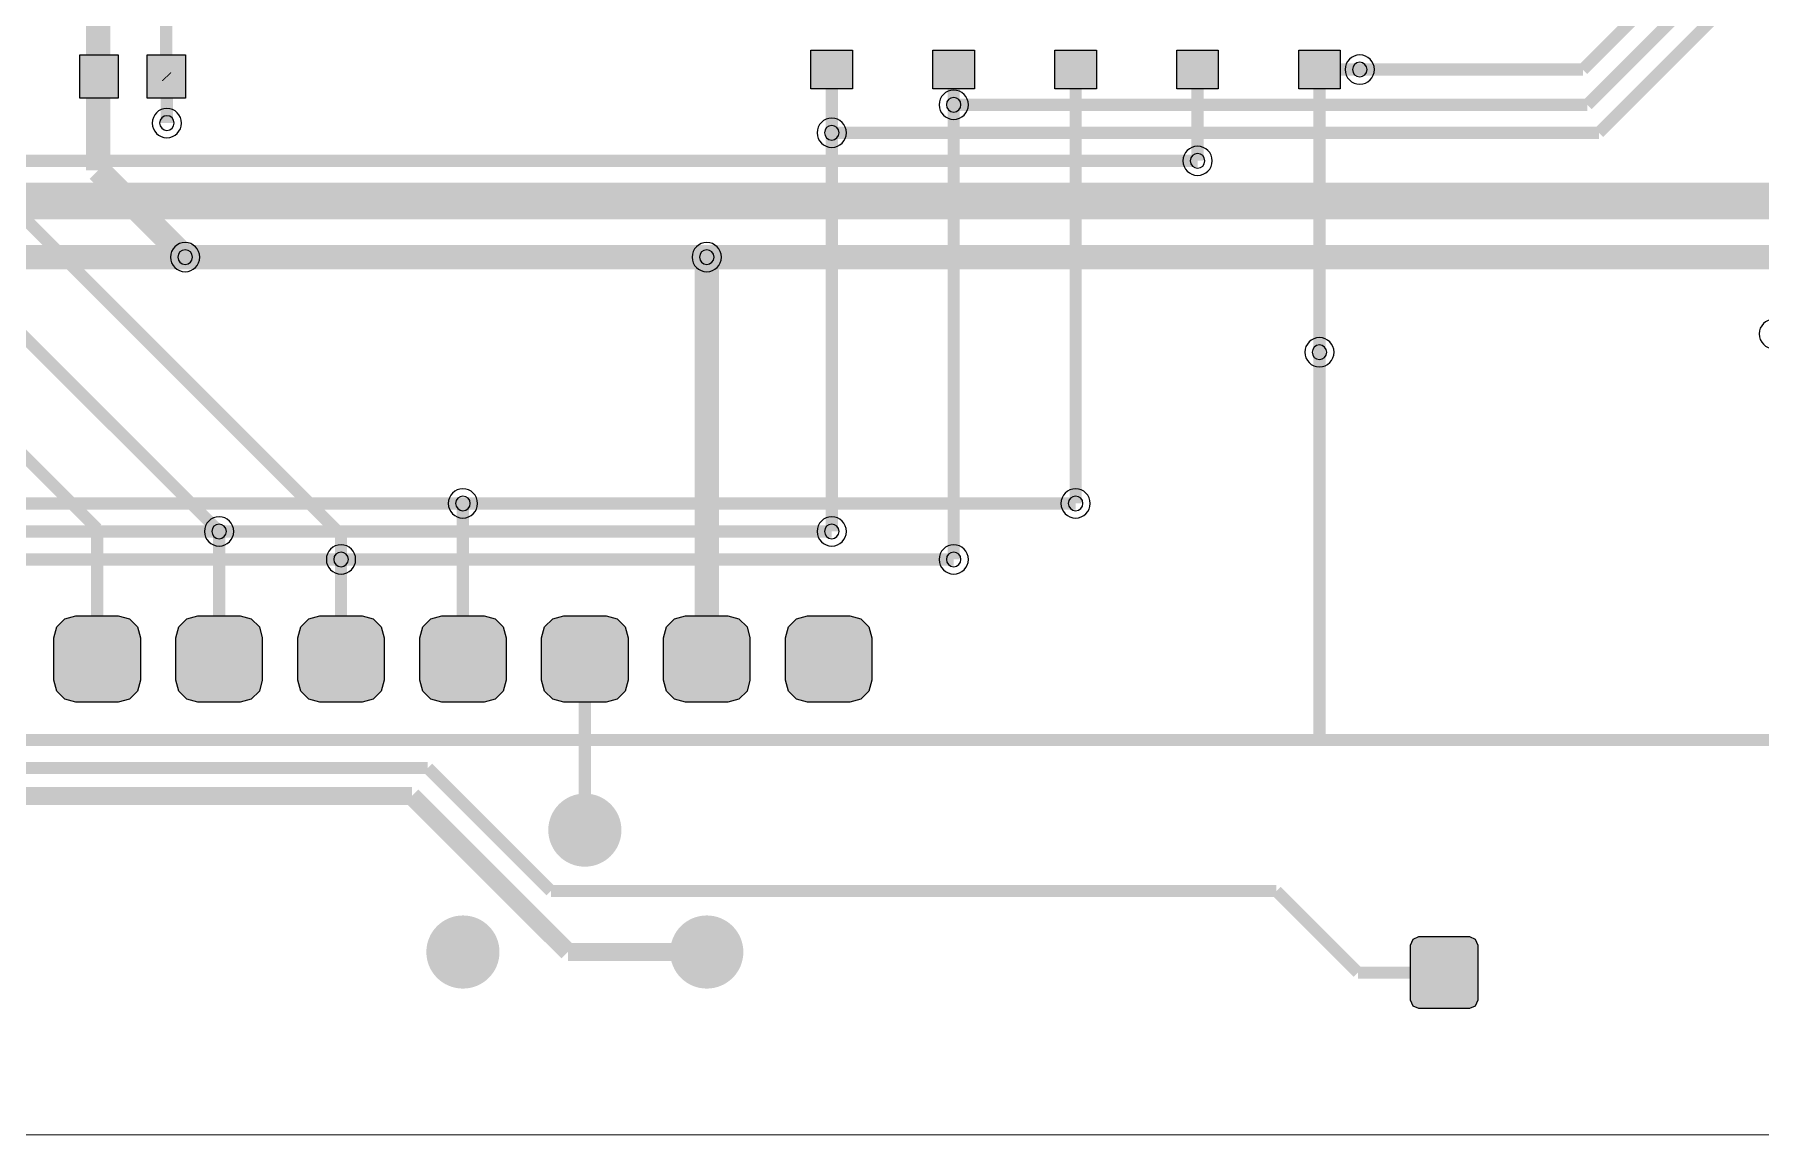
# Model space of a CAD drawing. Header units: millimetres. Extents: x -2 to 166, y 0 to 101.
# Drawn here: x 92.75 to 128.7, y -0.01 to 22.93 of the extents above; entities that cross this region are included whole.
import ezdxf

# ---------------------------------------------------------------- set-up
doc = ezdxf.new("R2010")
doc.units = ezdxf.units.MM
doc.header["$MEASUREMENT"] = 0
for name, color, linetype, true_color in [('Board-Outline-Layer', 7, 'Continuous', 0xff00ff), ('Bottom-Layer', 7, 'Continuous', 0x0000ff), ('Hole-Layer', 7, 'Continuous', 0x222222), ('Multi-Layer', 7, 'Continuous', 0xc0c0c0), ('Top-Layer', 7, 'Continuous', 0xff0000)]:
    doc.layers.add(name, color=color, linetype=linetype, true_color=true_color)

msp = doc.modelspace()

# ---------------------------------------------------------------- hatches: boundary and pattern name
at = {"layer": 'Bottom-Layer'}
for points in [[(93.691, 21.603), (93.691, 22.503), (94.491, 22.503), (94.491, 21.603)], [(95.091, 21.603), (95.091, 22.503), (95.891, 22.503), (95.891, 21.603)], [(108.923, 22.6), (109.788, 22.6), (109.788, 21.794), (108.923, 21.794)], [(111.464, 22.6), (112.328, 22.6), (112.328, 21.794), (111.464, 21.794)], [(114.004, 22.6), (114.868, 22.6), (114.868, 21.794), (114.004, 21.794)], [(116.544, 22.6), (117.408, 22.6), (117.408, 21.794), (116.544, 21.794)], [(119.084, 22.6), (119.948, 22.6), (119.948, 21.794), (119.084, 21.794)], [(94.952, 10.357), (94.952, 9.475), (94.891, 9.246), (94.723, 9.078), (94.493, 9.016), (93.611, 9.016), (93.382, 9.078), (93.214, 9.246), (93.152, 9.475), (93.152, 10.357), (93.214, 10.587), (93.382, 10.755), (93.611, 10.816), (94.493, 10.816), (94.723, 10.755), (94.891, 10.587)], [(97.492, 10.357), (97.492, 9.475), (97.431, 9.246), (97.263, 9.078), (97.033, 9.016), (96.151, 9.016), (95.922, 9.078), (95.754, 9.246), (95.692, 9.475), (95.692, 10.357), (95.754, 10.587), (95.922, 10.755), (96.151, 10.816), (97.033, 10.816), (97.263, 10.755), (97.431, 10.587)], [(100.032, 10.357), (100.032, 9.475), (99.971, 9.246), (99.803, 9.078), (99.573, 9.016), (98.691, 9.016), (98.462, 9.078), (98.294, 9.246), (98.232, 9.475), (98.232, 10.357), (98.294, 10.587), (98.462, 10.755), (98.691, 10.816), (99.573, 10.816), (99.803, 10.755), (99.971, 10.587)], [(102.572, 10.357), (102.572, 9.475), (102.511, 9.246), (102.343, 9.078), (102.113, 9.016), (101.231, 9.016), (101.002, 9.078), (100.834, 9.246), (100.772, 9.475), (100.772, 10.357), (100.834, 10.587), (101.002, 10.755), (101.231, 10.816), (102.113, 10.816), (102.343, 10.755), (102.511, 10.587)], [(105.112, 10.357), (105.112, 9.475), (105.051, 9.246), (104.883, 9.078), (104.653, 9.016), (103.771, 9.016), (103.542, 9.078), (103.374, 9.246), (103.312, 9.475), (103.312, 10.357), (103.374, 10.587), (103.542, 10.755), (103.771, 10.816), (104.653, 10.816), (104.883, 10.755), (105.051, 10.587)], [(107.652, 10.357), (107.652, 9.475), (107.591, 9.246), (107.423, 9.078), (107.193, 9.016), (106.311, 9.016), (106.082, 9.078), (105.914, 9.246), (105.852, 9.475), (105.852, 10.357), (105.914, 10.587), (106.082, 10.755), (106.311, 10.816), (107.193, 10.816), (107.423, 10.755), (107.591, 10.587)], [(110.192, 10.357), (110.192, 9.475), (110.131, 9.246), (109.963, 9.078), (109.733, 9.016), (108.851, 9.016), (108.622, 9.078), (108.454, 9.246), (108.392, 9.475), (108.392, 10.357), (108.454, 10.587), (108.622, 10.755), (108.851, 10.816), (109.733, 10.816), (109.963, 10.755), (110.131, 10.587)], [(103.45, 6.35, 1), (104.974, 6.35, 1)], [(103.45, 6.35, 1), (104.974, 6.35, 1)], [(100.91, 3.81, 1), (102.434, 3.81, 1)], [(100.91, 3.81, 1), (102.434, 3.81, 1)], [(105.99, 3.81, 1), (107.514, 3.81, 1)], [(105.99, 3.81, 1), (107.514, 3.81, 1)]]:
    msp.add_hatch(color=256, dxfattribs=at).paths.add_polyline_path(points)
at = {"layer": 'Hole-Layer'}
for points in [[(93.452, 9.916, 1), (94.652, 9.916, 1)], [(93.452, 9.916, 1), (94.652, 9.916, 1)], [(95.992, 9.916, 1), (97.192, 9.916, 1)], [(95.992, 9.916, 1), (97.192, 9.916, 1)], [(98.532, 9.916, 1), (99.732, 9.916, 1)], [(98.532, 9.916, 1), (99.732, 9.916, 1)], [(101.072, 9.916, 1), (102.272, 9.916, 1)], [(101.072, 9.916, 1), (102.272, 9.916, 1)], [(103.612, 9.916, 1), (104.812, 9.916, 1)], [(103.612, 9.916, 1), (104.812, 9.916, 1)], [(106.152, 9.916, 1), (107.352, 9.916, 1)], [(106.152, 9.916, 1), (107.352, 9.916, 1)], [(108.692, 9.916, 1), (109.892, 9.916, 1)], [(108.692, 9.916, 1), (109.892, 9.916, 1)], [(103.831, 6.35, 1), (104.593, 6.35, 1)], [(103.831, 6.35, 1), (104.593, 6.35, 1)], [(101.291, 3.81, 1), (102.053, 3.81, 1)], [(101.291, 3.81, 1), (102.053, 3.81, 1)], [(106.371, 3.81, 1), (107.133, 3.81, 1)], [(106.371, 3.81, 1), (107.133, 3.81, 1)]]:
    msp.add_hatch(color=256, dxfattribs=at).paths.add_polyline_path(points)
at = {"layer": 'Multi-Layer'}
for points in [[(94.952, 10.357), (94.952, 9.475), (94.891, 9.246), (94.723, 9.078), (94.493, 9.016), (93.611, 9.016), (93.382, 9.078), (93.214, 9.246), (93.152, 9.475), (93.152, 10.357), (93.214, 10.587), (93.382, 10.755), (93.611, 10.816), (94.493, 10.816), (94.723, 10.755), (94.891, 10.587)], [(94.952, 10.357), (94.952, 9.475), (94.891, 9.246), (94.723, 9.078), (94.493, 9.016), (93.611, 9.016), (93.382, 9.078), (93.214, 9.246), (93.152, 9.475), (93.152, 10.357), (93.214, 10.587), (93.382, 10.755), (93.611, 10.816), (94.493, 10.816), (94.723, 10.755), (94.891, 10.587)], [(94.952, 10.357), (94.952, 9.475), (94.891, 9.246), (94.723, 9.078), (94.493, 9.016), (93.611, 9.016), (93.382, 9.078), (93.214, 9.246), (93.152, 9.475), (93.152, 10.357), (93.214, 10.587), (93.382, 10.755), (93.611, 10.816), (94.493, 10.816), (94.723, 10.755), (94.891, 10.587)], [(97.492, 10.357), (97.492, 9.475), (97.431, 9.246), (97.263, 9.078), (97.033, 9.016), (96.151, 9.016), (95.922, 9.078), (95.754, 9.246), (95.692, 9.475), (95.692, 10.357), (95.754, 10.587), (95.922, 10.755), (96.151, 10.816), (97.033, 10.816), (97.263, 10.755), (97.431, 10.587)], [(97.492, 10.357), (97.492, 9.475), (97.431, 9.246), (97.263, 9.078), (97.033, 9.016), (96.151, 9.016), (95.922, 9.078), (95.754, 9.246), (95.692, 9.475), (95.692, 10.357), (95.754, 10.587), (95.922, 10.755), (96.151, 10.816), (97.033, 10.816), (97.263, 10.755), (97.431, 10.587)], [(97.492, 10.357), (97.492, 9.475), (97.431, 9.246), (97.263, 9.078), (97.033, 9.016), (96.151, 9.016), (95.922, 9.078), (95.754, 9.246), (95.692, 9.475), (95.692, 10.357), (95.754, 10.587), (95.922, 10.755), (96.151, 10.816), (97.033, 10.816), (97.263, 10.755), (97.431, 10.587)], [(100.032, 10.357), (100.032, 9.475), (99.971, 9.246), (99.803, 9.078), (99.573, 9.016), (98.691, 9.016), (98.462, 9.078), (98.294, 9.246), (98.232, 9.475), (98.232, 10.357), (98.294, 10.587), (98.462, 10.755), (98.691, 10.816), (99.573, 10.816), (99.803, 10.755), (99.971, 10.587)], [(100.032, 10.357), (100.032, 9.475), (99.971, 9.246), (99.803, 9.078), (99.573, 9.016), (98.691, 9.016), (98.462, 9.078), (98.294, 9.246), (98.232, 9.475), (98.232, 10.357), (98.294, 10.587), (98.462, 10.755), (98.691, 10.816), (99.573, 10.816), (99.803, 10.755), (99.971, 10.587)], [(100.032, 10.357), (100.032, 9.475), (99.971, 9.246), (99.803, 9.078), (99.573, 9.016), (98.691, 9.016), (98.462, 9.078), (98.294, 9.246), (98.232, 9.475), (98.232, 10.357), (98.294, 10.587), (98.462, 10.755), (98.691, 10.816), (99.573, 10.816), (99.803, 10.755), (99.971, 10.587)], [(102.572, 10.357), (102.572, 9.475), (102.511, 9.246), (102.343, 9.078), (102.113, 9.016), (101.231, 9.016), (101.002, 9.078), (100.834, 9.246), (100.772, 9.475), (100.772, 10.357), (100.834, 10.587), (101.002, 10.755), (101.231, 10.816), (102.113, 10.816), (102.343, 10.755), (102.511, 10.587)], [(102.572, 10.357), (102.572, 9.475), (102.511, 9.246), (102.343, 9.078), (102.113, 9.016), (101.231, 9.016), (101.002, 9.078), (100.834, 9.246), (100.772, 9.475), (100.772, 10.357), (100.834, 10.587), (101.002, 10.755), (101.231, 10.816), (102.113, 10.816), (102.343, 10.755), (102.511, 10.587)], [(102.572, 10.357), (102.572, 9.475), (102.511, 9.246), (102.343, 9.078), (102.113, 9.016), (101.231, 9.016), (101.002, 9.078), (100.834, 9.246), (100.772, 9.475), (100.772, 10.357), (100.834, 10.587), (101.002, 10.755), (101.231, 10.816), (102.113, 10.816), (102.343, 10.755), (102.511, 10.587)], [(105.112, 10.357), (105.112, 9.475), (105.051, 9.246), (104.883, 9.078), (104.653, 9.016), (103.771, 9.016), (103.542, 9.078), (103.374, 9.246), (103.312, 9.475), (103.312, 10.357), (103.374, 10.587), (103.542, 10.755), (103.771, 10.816), (104.653, 10.816), (104.883, 10.755), (105.051, 10.587)], [(105.112, 10.357), (105.112, 9.475), (105.051, 9.246), (104.883, 9.078), (104.653, 9.016), (103.771, 9.016), (103.542, 9.078), (103.374, 9.246), (103.312, 9.475), (103.312, 10.357), (103.374, 10.587), (103.542, 10.755), (103.771, 10.816), (104.653, 10.816), (104.883, 10.755), (105.051, 10.587)], [(105.112, 10.357), (105.112, 9.475), (105.051, 9.246), (104.883, 9.078), (104.653, 9.016), (103.771, 9.016), (103.542, 9.078), (103.374, 9.246), (103.312, 9.475), (103.312, 10.357), (103.374, 10.587), (103.542, 10.755), (103.771, 10.816), (104.653, 10.816), (104.883, 10.755), (105.051, 10.587)], [(107.652, 10.357), (107.652, 9.475), (107.591, 9.246), (107.423, 9.078), (107.193, 9.016), (106.311, 9.016), (106.082, 9.078), (105.914, 9.246), (105.852, 9.475), (105.852, 10.357), (105.914, 10.587), (106.082, 10.755), (106.311, 10.816), (107.193, 10.816), (107.423, 10.755), (107.591, 10.587)], [(107.652, 10.357), (107.652, 9.475), (107.591, 9.246), (107.423, 9.078), (107.193, 9.016), (106.311, 9.016), (106.082, 9.078), (105.914, 9.246), (105.852, 9.475), (105.852, 10.357), (105.914, 10.587), (106.082, 10.755), (106.311, 10.816), (107.193, 10.816), (107.423, 10.755), (107.591, 10.587)], [(107.652, 10.357), (107.652, 9.475), (107.591, 9.246), (107.423, 9.078), (107.193, 9.016), (106.311, 9.016), (106.082, 9.078), (105.914, 9.246), (105.852, 9.475), (105.852, 10.357), (105.914, 10.587), (106.082, 10.755), (106.311, 10.816), (107.193, 10.816), (107.423, 10.755), (107.591, 10.587)], [(110.192, 10.357), (110.192, 9.475), (110.131, 9.246), (109.963, 9.078), (109.733, 9.016), (108.851, 9.016), (108.622, 9.078), (108.454, 9.246), (108.392, 9.475), (108.392, 10.357), (108.454, 10.587), (108.622, 10.755), (108.851, 10.816), (109.733, 10.816), (109.963, 10.755), (110.131, 10.587)], [(110.192, 10.357), (110.192, 9.475), (110.131, 9.246), (109.963, 9.078), (109.733, 9.016), (108.851, 9.016), (108.622, 9.078), (108.454, 9.246), (108.392, 9.475), (108.392, 10.357), (108.454, 10.587), (108.622, 10.755), (108.851, 10.816), (109.733, 10.816), (109.963, 10.755), (110.131, 10.587)], [(110.192, 10.357), (110.192, 9.475), (110.131, 9.246), (109.963, 9.078), (109.733, 9.016), (108.851, 9.016), (108.622, 9.078), (108.454, 9.246), (108.392, 9.475), (108.392, 10.357), (108.454, 10.587), (108.622, 10.755), (108.851, 10.816), (109.733, 10.816), (109.963, 10.755), (110.131, 10.587)], [(103.45, 6.35, 1), (104.974, 6.35, 1)], [(103.45, 6.35, 1), (104.974, 6.35, 1)], [(103.45, 6.35, 1), (104.974, 6.35, 1)], [(103.45, 6.35, 1), (104.974, 6.35, 1)], [(103.45, 6.35, 1), (104.974, 6.35, 1)], [(103.45, 6.35, 1), (104.974, 6.35, 1)], [(100.91, 3.81, 1), (102.434, 3.81, 1)], [(100.91, 3.81, 1), (102.434, 3.81, 1)], [(100.91, 3.81, 1), (102.434, 3.81, 1)], [(100.91, 3.81, 1), (102.434, 3.81, 1)], [(100.91, 3.81, 1), (102.434, 3.81, 1)], [(100.91, 3.81, 1), (102.434, 3.81, 1)], [(105.99, 3.81, 1), (107.514, 3.81, 1)], [(105.99, 3.81, 1), (107.514, 3.81, 1)], [(105.99, 3.81, 1), (107.514, 3.81, 1)], [(105.99, 3.81, 1), (107.514, 3.81, 1)], [(105.99, 3.81, 1), (107.514, 3.81, 1)], [(105.99, 3.81, 1), (107.514, 3.81, 1)]]:
    msp.add_hatch(color=256, dxfattribs=at).paths.add_polyline_path(points)
at = {"layer": 'Top-Layer'}
for points in [[(94.952, 10.357), (94.952, 9.475), (94.891, 9.246), (94.723, 9.078), (94.493, 9.016), (93.611, 9.016), (93.382, 9.078), (93.214, 9.246), (93.152, 9.475), (93.152, 10.357), (93.214, 10.587), (93.382, 10.755), (93.611, 10.816), (94.493, 10.816), (94.723, 10.755), (94.891, 10.587)], [(97.492, 10.357), (97.492, 9.475), (97.431, 9.246), (97.263, 9.078), (97.033, 9.016), (96.151, 9.016), (95.922, 9.078), (95.754, 9.246), (95.692, 9.475), (95.692, 10.357), (95.754, 10.587), (95.922, 10.755), (96.151, 10.816), (97.033, 10.816), (97.263, 10.755), (97.431, 10.587)], [(100.032, 10.357), (100.032, 9.475), (99.971, 9.246), (99.803, 9.078), (99.573, 9.016), (98.691, 9.016), (98.462, 9.078), (98.294, 9.246), (98.232, 9.475), (98.232, 10.357), (98.294, 10.587), (98.462, 10.755), (98.691, 10.816), (99.573, 10.816), (99.803, 10.755), (99.971, 10.587)], [(102.572, 10.357), (102.572, 9.475), (102.511, 9.246), (102.343, 9.078), (102.113, 9.016), (101.231, 9.016), (101.002, 9.078), (100.834, 9.246), (100.772, 9.475), (100.772, 10.357), (100.834, 10.587), (101.002, 10.755), (101.231, 10.816), (102.113, 10.816), (102.343, 10.755), (102.511, 10.587)], [(105.112, 10.357), (105.112, 9.475), (105.051, 9.246), (104.883, 9.078), (104.653, 9.016), (103.771, 9.016), (103.542, 9.078), (103.374, 9.246), (103.312, 9.475), (103.312, 10.357), (103.374, 10.587), (103.542, 10.755), (103.771, 10.816), (104.653, 10.816), (104.883, 10.755), (105.051, 10.587)], [(107.652, 10.357), (107.652, 9.475), (107.591, 9.246), (107.423, 9.078), (107.193, 9.016), (106.311, 9.016), (106.082, 9.078), (105.914, 9.246), (105.852, 9.475), (105.852, 10.357), (105.914, 10.587), (106.082, 10.755), (106.311, 10.816), (107.193, 10.816), (107.423, 10.755), (107.591, 10.587)], [(110.192, 10.357), (110.192, 9.475), (110.131, 9.246), (109.963, 9.078), (109.733, 9.016), (108.851, 9.016), (108.622, 9.078), (108.454, 9.246), (108.392, 9.475), (108.392, 10.357), (108.454, 10.587), (108.622, 10.755), (108.851, 10.816), (109.733, 10.816), (109.963, 10.755), (110.131, 10.587)], [(103.45, 6.35, 1), (104.974, 6.35, 1)], [(103.45, 6.35, 1), (104.974, 6.35, 1)], [(100.91, 3.81, 1), (102.434, 3.81, 1)], [(100.91, 3.81, 1), (102.434, 3.81, 1)], [(105.99, 3.81, 1), (107.514, 3.81, 1)], [(105.99, 3.81, 1), (107.514, 3.81, 1)], [(122.638, 2.631), (121.588, 2.631), (121.465, 2.682), (121.413, 2.806), (121.413, 3.956), (121.465, 4.079), (121.588, 4.131), (122.638, 4.131), (122.762, 4.079), (122.813, 3.956), (122.813, 2.806), (122.762, 2.682)]]:
    msp.add_hatch(color=256, dxfattribs=at).paths.add_polyline_path(points)

# ---------------------------------------------------------------- linework, layer by layer
at = {"layer": 'Board-Outline-Layer', "const_width": 0.0254}
msp.add_lwpolyline([(0, 67.081), (3.439, 67.081), (3.439, 89.964), (0, 89.964), (0, 95.4, -0.414), (4, 99.4), (162, 99.4, -0.414), (166, 95.4), (166, 4, -0.414), (162, 0), (4, 0, -0.414), (0, 4)], format="xyb", close=True, dxfattribs=at)
at = {"layer": 'Bottom-Layer'}
for points, const_width in [([(99.132, 12.501), (81.534, 30.099)], 0.254), ([(80.944, 28.221), (96.592, 12.573)], 0.254), ([(94.052, 12.628), (80.36, 26.32)], 0.254), ([(94.075, 23.704), (94.075, 22.053)], 0.508), ([(95.491, 23.688), (95.491, 22.053)], 0.254), ([(94.075, 22.053), (94.091, 22.053)], 0.508), ([(94.075, 22.053), (94.075, 20.098)], 0.508), ([(109.356, 22.197), (109.356, 20.879)], 0.254), ([(111.896, 22.197), (111.896, 21.463)], 0.254), ([(114.436, 13.157), (114.436, 22.197)], 0.254), ([(116.976, 22.197), (116.976, 20.295)], 0.254), ([(119.516, 22.197), (119.516, 16.307)], 0.254), ([(119.516, 22.197), (120.356, 22.197)], 0.254), ([(95.491, 22.053), (95.504, 22.039)], 0.254), ([(95.504, 22.039), (95.504, 21.082)], 0.254), ([(111.896, 11.989), (111.896, 21.463)], 0.254), ([(109.356, 20.879), (109.356, 12.573)], 0.254), ([(94.075, 20.098), (95.885, 18.288)], 0.508), ([(106.752, 18.288), (106.752, 9.916)], 0.508), ([(101.672, 9.916), (101.672, 13.157)], 0.254), ([(94.052, 9.916), (94.052, 12.628)], 0.254), ([(96.592, 9.916), (96.592, 12.573)], 0.254), ([(99.132, 11.989), (99.132, 12.501)], 0.254), ([(99.132, 11.989), (99.132, 9.916)], 0.254), ([(104.212, 9.916), (104.212, 6.35)], 0.254)]:
    msp.add_lwpolyline(points, dxfattribs=dict(at, const_width=const_width))
for points in [[(93.691, 21.603), (93.691, 22.503), (94.491, 22.503), (94.491, 21.603)], [(95.091, 21.603), (95.091, 22.503), (95.891, 22.503), (95.891, 21.603)], [(108.923, 22.6), (109.788, 22.6), (109.788, 21.794), (108.923, 21.794)], [(111.464, 22.6), (112.328, 22.6), (112.328, 21.794), (111.464, 21.794)], [(114.004, 22.6), (114.868, 22.6), (114.868, 21.794), (114.004, 21.794)], [(116.544, 22.6), (117.408, 22.6), (117.408, 21.794), (116.544, 21.794)], [(119.084, 22.6), (119.948, 22.6), (119.948, 21.794), (119.084, 21.794)], [(94.952, 10.357), (94.952, 9.475), (94.891, 9.246), (94.723, 9.078), (94.493, 9.016), (93.611, 9.016), (93.382, 9.078), (93.214, 9.246), (93.152, 9.475), (93.152, 10.357), (93.214, 10.587), (93.382, 10.755), (93.611, 10.816), (94.493, 10.816), (94.723, 10.755), (94.891, 10.587)], [(97.492, 10.357), (97.492, 9.475), (97.431, 9.246), (97.263, 9.078), (97.033, 9.016), (96.151, 9.016), (95.922, 9.078), (95.754, 9.246), (95.692, 9.475), (95.692, 10.357), (95.754, 10.587), (95.922, 10.755), (96.151, 10.816), (97.033, 10.816), (97.263, 10.755), (97.431, 10.587)], [(100.032, 10.357), (100.032, 9.475), (99.971, 9.246), (99.803, 9.078), (99.573, 9.016), (98.691, 9.016), (98.462, 9.078), (98.294, 9.246), (98.232, 9.475), (98.232, 10.357), (98.294, 10.587), (98.462, 10.755), (98.691, 10.816), (99.573, 10.816), (99.803, 10.755), (99.971, 10.587)], [(102.572, 10.357), (102.572, 9.475), (102.511, 9.246), (102.343, 9.078), (102.113, 9.016), (101.231, 9.016), (101.002, 9.078), (100.834, 9.246), (100.772, 9.475), (100.772, 10.357), (100.834, 10.587), (101.002, 10.755), (101.231, 10.816), (102.113, 10.816), (102.343, 10.755), (102.511, 10.587)], [(105.112, 10.357), (105.112, 9.475), (105.051, 9.246), (104.883, 9.078), (104.653, 9.016), (103.771, 9.016), (103.542, 9.078), (103.374, 9.246), (103.312, 9.475), (103.312, 10.357), (103.374, 10.587), (103.542, 10.755), (103.771, 10.816), (104.653, 10.816), (104.883, 10.755), (105.051, 10.587)], [(107.652, 10.357), (107.652, 9.475), (107.591, 9.246), (107.423, 9.078), (107.193, 9.016), (106.311, 9.016), (106.082, 9.078), (105.914, 9.246), (105.852, 9.475), (105.852, 10.357), (105.914, 10.587), (106.082, 10.755), (106.311, 10.816), (107.193, 10.816), (107.423, 10.755), (107.591, 10.587)], [(110.192, 10.357), (110.192, 9.475), (110.131, 9.246), (109.963, 9.078), (109.733, 9.016), (108.851, 9.016), (108.622, 9.078), (108.454, 9.246), (108.392, 9.475), (108.392, 10.357), (108.454, 10.587), (108.622, 10.755), (108.851, 10.816), (109.733, 10.816), (109.963, 10.755), (110.131, 10.587)]]:
    msp.add_lwpolyline(points, close=True, dxfattribs=at)
at = {"layer": 'Hole-Layer'}
for points in [[(120.203, 22.197, 1), (120.508, 22.197, 1)], [(111.743, 21.463, 1), (112.048, 21.463, 1)], [(95.352, 21.082, 1), (95.657, 21.082, 1)], [(109.203, 20.879, 1), (109.508, 20.879, 1)], [(116.823, 20.295, 1), (117.128, 20.295, 1)], [(95.733, 18.288, 1), (96.038, 18.288, 1)], [(106.6, 18.288, 1), (106.905, 18.288, 1)], [(119.363, 16.307, 1), (119.668, 16.307, 1)], [(101.52, 13.157, 1), (101.825, 13.157, 1)], [(114.283, 13.157, 1), (114.588, 13.157, 1)], [(96.44, 12.573, 1), (96.745, 12.573, 1)], [(109.203, 12.573, 1), (109.508, 12.573, 1)], [(98.98, 11.989, 1), (99.285, 11.989, 1)], [(111.743, 11.989, 1), (112.048, 11.989, 1)]]:
    msp.add_lwpolyline(points, format="xyb", close=True, dxfattribs=at)
at = {"layer": 'Multi-Layer'}
for points in [[(120.051, 22.197, 1), (120.661, 22.197), (120.661, 22.197, 1), (120.051, 22.197)], [(111.591, 21.463, 1), (112.201, 21.463), (112.201, 21.463, 1), (111.591, 21.463)], [(95.199, 21.082, 1), (95.809, 21.082), (95.809, 21.082, 1), (95.199, 21.082)], [(109.051, 20.879, 1), (109.661, 20.879), (109.661, 20.879, 1), (109.051, 20.879)], [(116.671, 20.295, 1), (117.281, 20.295), (117.281, 20.295, 1), (116.671, 20.295)], [(95.58, 18.288, 1), (96.19, 18.288), (96.19, 18.288, 1), (95.58, 18.288)], [(106.447, 18.288, 1), (107.057, 18.288), (107.057, 18.288, 1), (106.447, 18.288)], [(128.676, 16.688, 1), (129.286, 16.688), (129.286, 16.688, 1), (128.676, 16.688)], [(119.211, 16.307, 1), (119.821, 16.307), (119.821, 16.307, 1), (119.211, 16.307)], [(101.367, 13.157, 1), (101.977, 13.157), (101.977, 13.157, 1), (101.367, 13.157)], [(114.131, 13.157, 1), (114.741, 13.157), (114.741, 13.157, 1), (114.131, 13.157)], [(96.287, 12.573, 1), (96.897, 12.573), (96.897, 12.573, 1), (96.287, 12.573)], [(109.051, 12.573, 1), (109.661, 12.573), (109.661, 12.573, 1), (109.051, 12.573)], [(98.827, 11.989, 1), (99.437, 11.989), (99.437, 11.989, 1), (98.827, 11.989)], [(111.591, 11.989, 1), (112.201, 11.989), (112.201, 11.989, 1), (111.591, 11.989)]]:
    msp.add_lwpolyline(points, format="xyb", dxfattribs=at)
for points in [[(94.952, 10.357), (94.952, 9.475), (94.891, 9.246), (94.723, 9.078), (94.493, 9.016), (93.611, 9.016), (93.382, 9.078), (93.214, 9.246), (93.152, 9.475), (93.152, 10.357), (93.214, 10.587), (93.382, 10.755), (93.611, 10.816), (94.493, 10.816), (94.723, 10.755), (94.891, 10.587)], [(94.952, 10.357), (94.952, 9.475), (94.891, 9.246), (94.723, 9.078), (94.493, 9.016), (93.611, 9.016), (93.382, 9.078), (93.214, 9.246), (93.152, 9.475), (93.152, 10.357), (93.214, 10.587), (93.382, 10.755), (93.611, 10.816), (94.493, 10.816), (94.723, 10.755), (94.891, 10.587)], [(94.952, 10.357), (94.952, 9.475), (94.891, 9.246), (94.723, 9.078), (94.493, 9.016), (93.611, 9.016), (93.382, 9.078), (93.214, 9.246), (93.152, 9.475), (93.152, 10.357), (93.214, 10.587), (93.382, 10.755), (93.611, 10.816), (94.493, 10.816), (94.723, 10.755), (94.891, 10.587)], [(97.492, 10.357), (97.492, 9.475), (97.431, 9.246), (97.263, 9.078), (97.033, 9.016), (96.151, 9.016), (95.922, 9.078), (95.754, 9.246), (95.692, 9.475), (95.692, 10.357), (95.754, 10.587), (95.922, 10.755), (96.151, 10.816), (97.033, 10.816), (97.263, 10.755), (97.431, 10.587)], [(97.492, 10.357), (97.492, 9.475), (97.431, 9.246), (97.263, 9.078), (97.033, 9.016), (96.151, 9.016), (95.922, 9.078), (95.754, 9.246), (95.692, 9.475), (95.692, 10.357), (95.754, 10.587), (95.922, 10.755), (96.151, 10.816), (97.033, 10.816), (97.263, 10.755), (97.431, 10.587)], [(97.492, 10.357), (97.492, 9.475), (97.431, 9.246), (97.263, 9.078), (97.033, 9.016), (96.151, 9.016), (95.922, 9.078), (95.754, 9.246), (95.692, 9.475), (95.692, 10.357), (95.754, 10.587), (95.922, 10.755), (96.151, 10.816), (97.033, 10.816), (97.263, 10.755), (97.431, 10.587)], [(100.032, 10.357), (100.032, 9.475), (99.971, 9.246), (99.803, 9.078), (99.573, 9.016), (98.691, 9.016), (98.462, 9.078), (98.294, 9.246), (98.232, 9.475), (98.232, 10.357), (98.294, 10.587), (98.462, 10.755), (98.691, 10.816), (99.573, 10.816), (99.803, 10.755), (99.971, 10.587)], [(100.032, 10.357), (100.032, 9.475), (99.971, 9.246), (99.803, 9.078), (99.573, 9.016), (98.691, 9.016), (98.462, 9.078), (98.294, 9.246), (98.232, 9.475), (98.232, 10.357), (98.294, 10.587), (98.462, 10.755), (98.691, 10.816), (99.573, 10.816), (99.803, 10.755), (99.971, 10.587)], [(100.032, 10.357), (100.032, 9.475), (99.971, 9.246), (99.803, 9.078), (99.573, 9.016), (98.691, 9.016), (98.462, 9.078), (98.294, 9.246), (98.232, 9.475), (98.232, 10.357), (98.294, 10.587), (98.462, 10.755), (98.691, 10.816), (99.573, 10.816), (99.803, 10.755), (99.971, 10.587)], [(102.572, 10.357), (102.572, 9.475), (102.511, 9.246), (102.343, 9.078), (102.113, 9.016), (101.231, 9.016), (101.002, 9.078), (100.834, 9.246), (100.772, 9.475), (100.772, 10.357), (100.834, 10.587), (101.002, 10.755), (101.231, 10.816), (102.113, 10.816), (102.343, 10.755), (102.511, 10.587)], [(102.572, 10.357), (102.572, 9.475), (102.511, 9.246), (102.343, 9.078), (102.113, 9.016), (101.231, 9.016), (101.002, 9.078), (100.834, 9.246), (100.772, 9.475), (100.772, 10.357), (100.834, 10.587), (101.002, 10.755), (101.231, 10.816), (102.113, 10.816), (102.343, 10.755), (102.511, 10.587)], [(102.572, 10.357), (102.572, 9.475), (102.511, 9.246), (102.343, 9.078), (102.113, 9.016), (101.231, 9.016), (101.002, 9.078), (100.834, 9.246), (100.772, 9.475), (100.772, 10.357), (100.834, 10.587), (101.002, 10.755), (101.231, 10.816), (102.113, 10.816), (102.343, 10.755), (102.511, 10.587)], [(105.112, 10.357), (105.112, 9.475), (105.051, 9.246), (104.883, 9.078), (104.653, 9.016), (103.771, 9.016), (103.542, 9.078), (103.374, 9.246), (103.312, 9.475), (103.312, 10.357), (103.374, 10.587), (103.542, 10.755), (103.771, 10.816), (104.653, 10.816), (104.883, 10.755), (105.051, 10.587)], [(105.112, 10.357), (105.112, 9.475), (105.051, 9.246), (104.883, 9.078), (104.653, 9.016), (103.771, 9.016), (103.542, 9.078), (103.374, 9.246), (103.312, 9.475), (103.312, 10.357), (103.374, 10.587), (103.542, 10.755), (103.771, 10.816), (104.653, 10.816), (104.883, 10.755), (105.051, 10.587)], [(105.112, 10.357), (105.112, 9.475), (105.051, 9.246), (104.883, 9.078), (104.653, 9.016), (103.771, 9.016), (103.542, 9.078), (103.374, 9.246), (103.312, 9.475), (103.312, 10.357), (103.374, 10.587), (103.542, 10.755), (103.771, 10.816), (104.653, 10.816), (104.883, 10.755), (105.051, 10.587)], [(107.652, 10.357), (107.652, 9.475), (107.591, 9.246), (107.423, 9.078), (107.193, 9.016), (106.311, 9.016), (106.082, 9.078), (105.914, 9.246), (105.852, 9.475), (105.852, 10.357), (105.914, 10.587), (106.082, 10.755), (106.311, 10.816), (107.193, 10.816), (107.423, 10.755), (107.591, 10.587)], [(107.652, 10.357), (107.652, 9.475), (107.591, 9.246), (107.423, 9.078), (107.193, 9.016), (106.311, 9.016), (106.082, 9.078), (105.914, 9.246), (105.852, 9.475), (105.852, 10.357), (105.914, 10.587), (106.082, 10.755), (106.311, 10.816), (107.193, 10.816), (107.423, 10.755), (107.591, 10.587)], [(107.652, 10.357), (107.652, 9.475), (107.591, 9.246), (107.423, 9.078), (107.193, 9.016), (106.311, 9.016), (106.082, 9.078), (105.914, 9.246), (105.852, 9.475), (105.852, 10.357), (105.914, 10.587), (106.082, 10.755), (106.311, 10.816), (107.193, 10.816), (107.423, 10.755), (107.591, 10.587)], [(110.192, 10.357), (110.192, 9.475), (110.131, 9.246), (109.963, 9.078), (109.733, 9.016), (108.851, 9.016), (108.622, 9.078), (108.454, 9.246), (108.392, 9.475), (108.392, 10.357), (108.454, 10.587), (108.622, 10.755), (108.851, 10.816), (109.733, 10.816), (109.963, 10.755), (110.131, 10.587)], [(110.192, 10.357), (110.192, 9.475), (110.131, 9.246), (109.963, 9.078), (109.733, 9.016), (108.851, 9.016), (108.622, 9.078), (108.454, 9.246), (108.392, 9.475), (108.392, 10.357), (108.454, 10.587), (108.622, 10.755), (108.851, 10.816), (109.733, 10.816), (109.963, 10.755), (110.131, 10.587)], [(110.192, 10.357), (110.192, 9.475), (110.131, 9.246), (109.963, 9.078), (109.733, 9.016), (108.851, 9.016), (108.622, 9.078), (108.454, 9.246), (108.392, 9.475), (108.392, 10.357), (108.454, 10.587), (108.622, 10.755), (108.851, 10.816), (109.733, 10.816), (109.963, 10.755), (110.131, 10.587)]]:
    msp.add_lwpolyline(points, close=True, dxfattribs=at)
at = {"layer": 'Top-Layer'}
for points, const_width in [([(125.003, 22.197), (127.229, 24.423)], 0.254), ([(125.095, 21.463), (127.813, 24.181)], 0.254), ([(125.337, 20.879), (128.397, 23.939)], 0.254), ([(120.356, 22.197), (125.003, 22.197)], 0.254), ([(111.896, 21.463), (125.095, 21.463)], 0.254), ([(109.356, 20.879), (125.337, 20.879)], 0.254), ([(116.976, 20.295), (90.449, 20.295)], 0.254), ([(87.952, 19.457), (137.948, 19.457)], 0.762), ([(95.885, 18.288), (88.519, 18.288)], 0.508), ([(95.885, 18.288), (106.752, 18.288)], 0.508), ([(138.43, 18.288), (106.752, 18.288)], 0.508), ([(119.516, 16.307), (119.516, 8.229)], 0.254), ([(101.672, 13.157), (57.455, 13.157)], 0.254), ([(114.436, 13.157), (101.672, 13.157)], 0.254), ([(96.592, 12.573), (43.053, 12.573)], 0.254), ([(96.592, 12.573), (109.356, 12.573)], 0.254), ([(42.032, 11.989), (99.132, 11.989)], 0.254), ([(99.132, 11.989), (111.896, 11.989)], 0.254), ([(119.516, 8.229), (69.114, 8.229)], 0.254), ([(131.493, 8.229), (119.516, 8.229)], 0.254), ([(100.94, 7.645), (44.704, 7.645)], 0.254), ([(103.505, 5.08), (100.94, 7.645)], 0.254), ([(63.572, 7.061), (100.608, 7.061)], 0.381), ([(100.608, 7.061), (103.86, 3.81)], 0.381), ([(118.618, 5.08), (103.505, 5.08)], 0.254), ([(120.318, 3.381), (118.618, 5.08)], 0.254), ([(103.86, 3.81), (106.752, 3.81)], 0.381), ([(122.113, 3.381), (120.318, 3.381)], 0.254)]:
    msp.add_lwpolyline(points, dxfattribs=dict(at, const_width=const_width))
for points in [[(94.952, 10.357), (94.952, 9.475), (94.891, 9.246), (94.723, 9.078), (94.493, 9.016), (93.611, 9.016), (93.382, 9.078), (93.214, 9.246), (93.152, 9.475), (93.152, 10.357), (93.214, 10.587), (93.382, 10.755), (93.611, 10.816), (94.493, 10.816), (94.723, 10.755), (94.891, 10.587)], [(97.492, 10.357), (97.492, 9.475), (97.431, 9.246), (97.263, 9.078), (97.033, 9.016), (96.151, 9.016), (95.922, 9.078), (95.754, 9.246), (95.692, 9.475), (95.692, 10.357), (95.754, 10.587), (95.922, 10.755), (96.151, 10.816), (97.033, 10.816), (97.263, 10.755), (97.431, 10.587)], [(100.032, 10.357), (100.032, 9.475), (99.971, 9.246), (99.803, 9.078), (99.573, 9.016), (98.691, 9.016), (98.462, 9.078), (98.294, 9.246), (98.232, 9.475), (98.232, 10.357), (98.294, 10.587), (98.462, 10.755), (98.691, 10.816), (99.573, 10.816), (99.803, 10.755), (99.971, 10.587)], [(102.572, 10.357), (102.572, 9.475), (102.511, 9.246), (102.343, 9.078), (102.113, 9.016), (101.231, 9.016), (101.002, 9.078), (100.834, 9.246), (100.772, 9.475), (100.772, 10.357), (100.834, 10.587), (101.002, 10.755), (101.231, 10.816), (102.113, 10.816), (102.343, 10.755), (102.511, 10.587)], [(105.112, 10.357), (105.112, 9.475), (105.051, 9.246), (104.883, 9.078), (104.653, 9.016), (103.771, 9.016), (103.542, 9.078), (103.374, 9.246), (103.312, 9.475), (103.312, 10.357), (103.374, 10.587), (103.542, 10.755), (103.771, 10.816), (104.653, 10.816), (104.883, 10.755), (105.051, 10.587)], [(107.652, 10.357), (107.652, 9.475), (107.591, 9.246), (107.423, 9.078), (107.193, 9.016), (106.311, 9.016), (106.082, 9.078), (105.914, 9.246), (105.852, 9.475), (105.852, 10.357), (105.914, 10.587), (106.082, 10.755), (106.311, 10.816), (107.193, 10.816), (107.423, 10.755), (107.591, 10.587)], [(110.192, 10.357), (110.192, 9.475), (110.131, 9.246), (109.963, 9.078), (109.733, 9.016), (108.851, 9.016), (108.622, 9.078), (108.454, 9.246), (108.392, 9.475), (108.392, 10.357), (108.454, 10.587), (108.622, 10.755), (108.851, 10.816), (109.733, 10.816), (109.963, 10.755), (110.131, 10.587)], [(122.638, 2.631), (121.588, 2.631), (121.465, 2.682), (121.413, 2.806), (121.413, 3.956), (121.465, 4.079), (121.588, 4.131), (122.638, 4.131), (122.762, 4.079), (122.813, 3.956), (122.813, 2.806), (122.762, 2.682)]]:
    msp.add_lwpolyline(points, close=True, dxfattribs=at)

doc.saveas('drawing.dxf')
